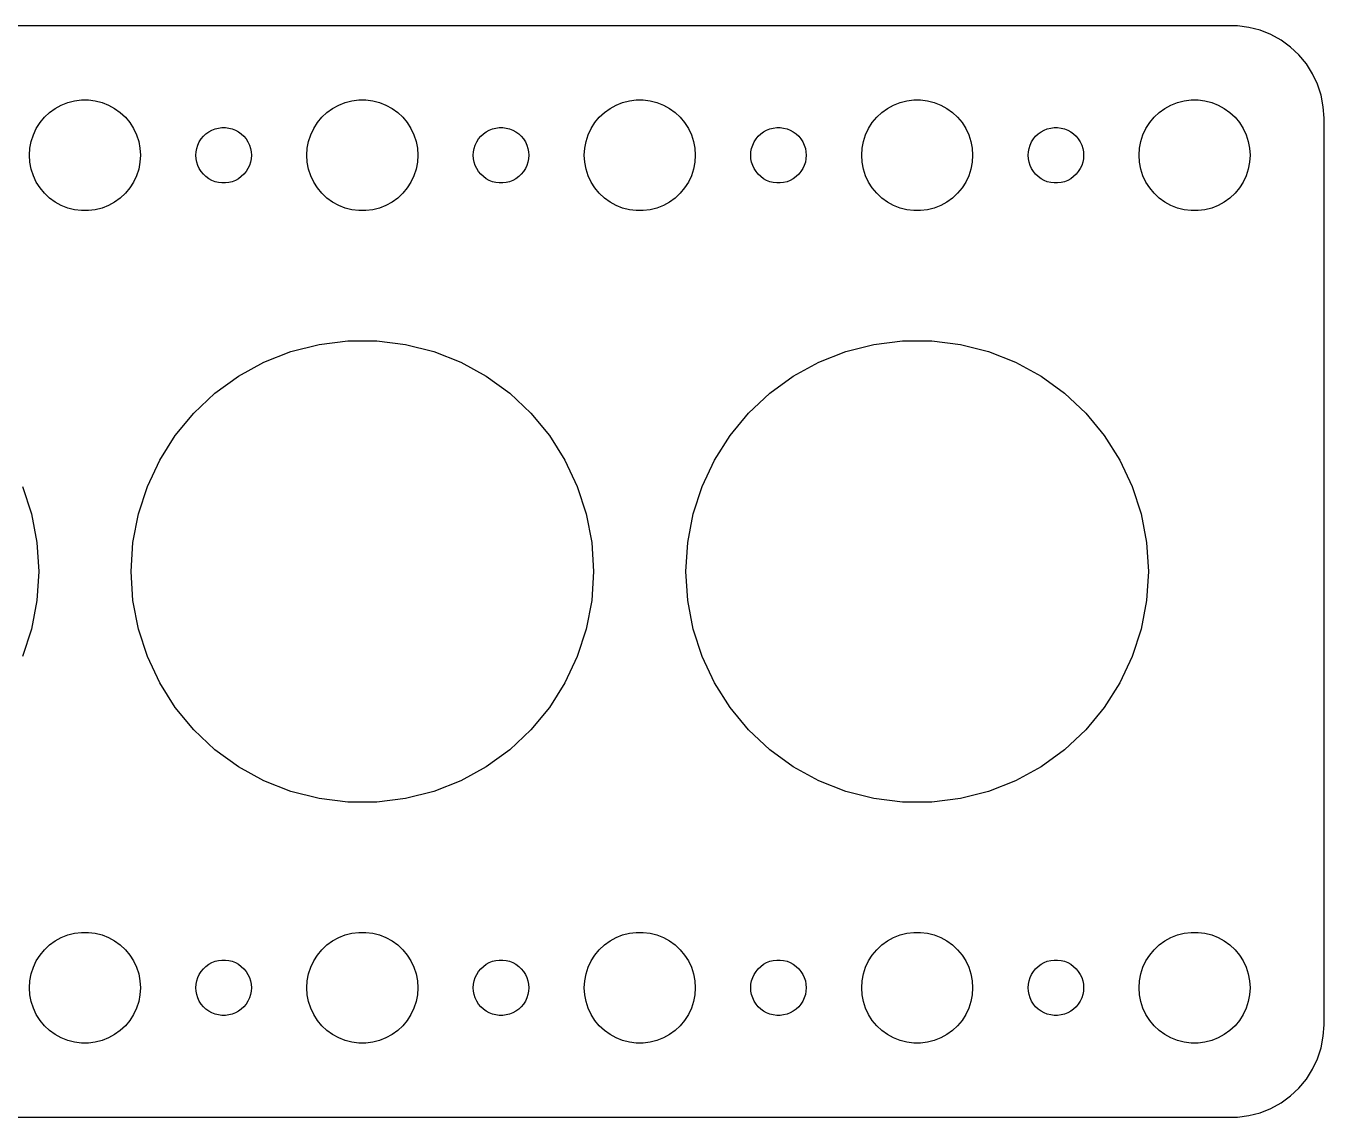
# Model space of a CAD drawing. Header units: metres. Extents: x -67 to 67, y 40 to 98.
# Drawn here: x -3.2 to 67, y 39.5 to 98.5 of the extents above; entities that cross this region are included whole.
import ezdxf

# ---------------------------------------------------------------- set-up
doc = ezdxf.new("R2010")
doc.units = ezdxf.units.M

msp = doc.modelspace()

# ---------------------------------------------------------------- linework, layer by layer
for p, q in [((62.3139, 98.4901), (-62.3139, 98.4901)), ((62.9369, 98.4114), (62.3139, 98.4901)), ((63.5451, 98.2553), (62.9369, 98.4114)), ((64.1289, 98.0241), (63.5451, 98.2553)), ((64.6791, 97.7216), (64.1289, 98.0241)), ((65.1871, 97.3526), (64.6791, 97.7216)), ((65.6448, 96.9227), (65.1871, 97.3526)), ((66.0451, 96.4389), (65.6448, 96.9227)), ((66.3815, 95.9088), (66.0451, 96.4389)), ((66.6489, 95.3406), (66.3815, 95.9088)), ((66.8429, 94.7434), (66.6489, 95.3406)), ((-1.60747, 94.033), (-1.27733, 94.2145)), ((-1.27733, 94.2145), (-0.92705, 94.3532)), ((-0.92705, 94.3532), (-0.56213, 94.4469)), ((-0.56213, 94.4469), (-0.18837, 94.4941)), ((-0.18837, 94.4941), (0.18837, 94.4941)), ((0.18837, 94.4941), (0.56213, 94.4469)), ((0.56213, 94.4469), (0.92705, 94.3532)), ((0.92705, 94.3532), (1.27733, 94.2145)), ((1.27733, 94.2145), (1.60747, 94.033)), ((13.3925, 94.033), (13.7227, 94.2145)), ((13.7227, 94.2145), (14.0729, 94.3532)), ((14.0729, 94.3532), (14.4379, 94.4469)), ((14.4379, 94.4469), (14.8116, 94.4941)), ((14.8116, 94.4941), (15.1884, 94.4941)), ((15.1884, 94.4941), (15.5621, 94.4469)), ((15.5621, 94.4469), (15.927, 94.3532)), ((15.927, 94.3532), (16.2773, 94.2145)), ((16.2773, 94.2145), (16.6075, 94.033)), ((28.3925, 94.033), (28.7227, 94.2145)), ((28.7227, 94.2145), (29.0729, 94.3532)), ((29.0729, 94.3532), (29.4379, 94.4469)), ((29.4379, 94.4469), (29.8116, 94.4941)), ((29.8116, 94.4941), (30.1884, 94.4941)), ((30.1884, 94.4941), (30.5621, 94.4469)), ((30.5621, 94.4469), (30.927, 94.3532)), ((30.927, 94.3532), (31.2773, 94.2145)), ((31.2773, 94.2145), (31.6075, 94.033)), ((43.3925, 94.033), (43.7227, 94.2145)), ((43.7227, 94.2145), (44.0729, 94.3532)), ((44.0729, 94.3532), (44.4379, 94.4469)), ((44.4379, 94.4469), (44.8116, 94.4941)), ((44.8116, 94.4941), (45.1884, 94.4941)), ((45.1884, 94.4941), (45.5621, 94.4469)), ((45.5621, 94.4469), (45.927, 94.3532)), ((45.927, 94.3532), (46.2773, 94.2145)), ((46.2773, 94.2145), (46.6075, 94.033)), ((58.3925, 94.033), (58.7227, 94.2145)), ((58.7227, 94.2145), (59.0729, 94.3532)), ((59.0729, 94.3532), (59.4379, 94.4469)), ((59.4379, 94.4469), (59.8116, 94.4941)), ((59.8116, 94.4941), (60.1884, 94.4941)), ((60.1884, 94.4941), (60.5621, 94.4469)), ((60.5621, 94.4469), (60.927, 94.3532)), ((60.927, 94.3532), (61.2773, 94.2145)), ((61.2773, 94.2145), (61.6075, 94.033)), ((66.9606, 94.1267), (66.8429, 94.7434)), ((67, 93.5), (66.9606, 94.1267)), ((-2.42705, 93.2634), (-2.1869, 93.5536)), ((-2.1869, 93.5536), (-1.91226, 93.8115)), ((-1.91226, 93.8115), (-1.60747, 94.033)), ((1.60747, 94.033), (1.91226, 93.8115)), ((1.91226, 93.8115), (2.1869, 93.5536)), ((2.1869, 93.5536), (2.42705, 93.2634)), ((12.5729, 93.2634), (12.8131, 93.5536)), ((12.8131, 93.5536), (13.0877, 93.8115)), ((13.0877, 93.8115), (13.3925, 94.033)), ((16.6075, 94.033), (16.9123, 93.8115)), ((16.9123, 93.8115), (17.1869, 93.5536)), ((17.1869, 93.5536), (17.427, 93.2634)), ((27.5729, 93.2634), (27.8131, 93.5536)), ((27.8131, 93.5536), (28.0877, 93.8115)), ((28.0877, 93.8115), (28.3925, 94.033)), ((31.6075, 94.033), (31.9123, 93.8115)), ((31.9123, 93.8115), (32.1869, 93.5536)), ((32.1869, 93.5536), (32.427, 93.2634)), ((42.5729, 93.2634), (42.8131, 93.5536)), ((42.8131, 93.5536), (43.0877, 93.8115)), ((43.0877, 93.8115), (43.3925, 94.033)), ((46.6075, 94.033), (46.9123, 93.8115)), ((46.9123, 93.8115), (47.1869, 93.5536)), ((47.1869, 93.5536), (47.427, 93.2634)), ((57.5729, 93.2634), (57.8131, 93.5536)), ((57.8131, 93.5536), (58.0877, 93.8115)), ((58.0877, 93.8115), (58.3925, 94.033)), ((61.6075, 94.033), (61.9123, 93.8115)), ((61.9123, 93.8115), (62.1869, 93.5536)), ((62.1869, 93.5536), (62.427, 93.2634)), ((67, 44.5), (67, 93.5)), ((-2.78932, 92.6044), (-2.62891, 92.9453)), ((-2.62891, 92.9453), (-2.42705, 93.2634)), ((2.42705, 93.2634), (2.62891, 92.9453)), ((2.62891, 92.9453), (2.78932, 92.6044)), ((6.40654, 92.5268), (6.54385, 92.6558)), ((6.54385, 92.6558), (6.69626, 92.7665)), ((6.69626, 92.7665), (6.86133, 92.8572)), ((6.86133, 92.8572), (7.03647, 92.9266)), ((7.03647, 92.9266), (7.21892, 92.9734)), ((7.21892, 92.9734), (7.40581, 92.997)), ((7.40581, 92.997), (7.59418, 92.997)), ((7.59418, 92.997), (7.78107, 92.9734)), ((7.78107, 92.9734), (7.96352, 92.9266)), ((7.96352, 92.9266), (8.13866, 92.8572)), ((8.13866, 92.8572), (8.30373, 92.7665)), ((8.30373, 92.7665), (8.45613, 92.6558)), ((8.45613, 92.6558), (8.59344, 92.5268)), ((12.2107, 92.6044), (12.3711, 92.9453)), ((12.3711, 92.9453), (12.5729, 93.2634)), ((17.427, 93.2634), (17.6289, 92.9453)), ((17.6289, 92.9453), (17.7893, 92.6044)), ((21.4065, 92.5268), (21.5439, 92.6558)), ((21.5439, 92.6558), (21.6963, 92.7665)), ((21.6963, 92.7665), (21.8613, 92.8572)), ((21.8613, 92.8572), (22.0365, 92.9266)), ((22.0365, 92.9266), (22.2189, 92.9734)), ((22.2189, 92.9734), (22.4058, 92.997)), ((22.4058, 92.997), (22.5942, 92.997)), ((22.5942, 92.997), (22.7811, 92.9734)), ((22.7811, 92.9734), (22.9635, 92.9266)), ((22.9635, 92.9266), (23.1387, 92.8572)), ((23.1387, 92.8572), (23.3037, 92.7665)), ((23.3037, 92.7665), (23.4561, 92.6558)), ((23.4561, 92.6558), (23.5934, 92.5268)), ((27.2107, 92.6044), (27.3711, 92.9453)), ((27.3711, 92.9453), (27.5729, 93.2634)), ((32.427, 93.2634), (32.6289, 92.9453)), ((32.6289, 92.9453), (32.7893, 92.6044)), ((36.4065, 92.5268), (36.5439, 92.6558)), ((36.5439, 92.6558), (36.6963, 92.7665)), ((36.6963, 92.7665), (36.8613, 92.8572)), ((36.8613, 92.8572), (37.0365, 92.9266)), ((37.0365, 92.9266), (37.2189, 92.9734)), ((37.2189, 92.9734), (37.4058, 92.997)), ((37.4058, 92.997), (37.5942, 92.997)), ((37.5942, 92.997), (37.7811, 92.9734)), ((37.7811, 92.9734), (37.9635, 92.9266)), ((37.9635, 92.9266), (38.1387, 92.8572)), ((38.1387, 92.8572), (38.3037, 92.7665)), ((38.3037, 92.7665), (38.4561, 92.6558)), ((38.4561, 92.6558), (38.5934, 92.5268)), ((42.2107, 92.6044), (42.3711, 92.9453)), ((42.3711, 92.9453), (42.5729, 93.2634)), ((47.427, 93.2634), (47.6289, 92.9453)), ((47.6289, 92.9453), (47.7893, 92.6044)), ((51.4065, 92.5268), (51.5439, 92.6558)), ((51.5439, 92.6558), (51.6963, 92.7665)), ((51.6963, 92.7665), (51.8613, 92.8572)), ((51.8613, 92.8572), (52.0365, 92.9266)), ((52.0365, 92.9266), (52.2189, 92.9734)), ((52.2189, 92.9734), (52.4058, 92.997)), ((52.4058, 92.997), (52.5942, 92.997)), ((52.5942, 92.997), (52.7811, 92.9734)), ((52.7811, 92.9734), (52.9635, 92.9266)), ((52.9635, 92.9266), (53.1387, 92.8572)), ((53.1387, 92.8572), (53.3037, 92.7665)), ((53.3037, 92.7665), (53.4561, 92.6558)), ((53.4561, 92.6558), (53.5934, 92.5268)), ((57.2107, 92.6044), (57.3711, 92.9453)), ((57.3711, 92.9453), (57.5729, 93.2634)), ((62.427, 93.2634), (62.6289, 92.9453)), ((62.6289, 92.9453), (62.7893, 92.6044)), ((-2.97633, 91.876), (-2.90575, 92.2461)), ((-2.90575, 92.2461), (-2.78932, 92.6044)), ((2.78932, 92.6044), (2.90575, 92.2461)), ((2.90575, 92.2461), (2.97633, 91.876)), ((6.04712, 91.873), (6.10533, 92.0522)), ((6.10533, 92.0522), (6.18553, 92.2226)), ((6.18553, 92.2226), (6.28647, 92.3817)), ((6.28647, 92.3817), (6.40654, 92.5268)), ((8.59344, 92.5268), (8.71352, 92.3817)), ((8.71352, 92.3817), (8.81445, 92.2226)), ((8.81445, 92.2226), (8.89465, 92.0522)), ((8.89465, 92.0522), (8.95287, 91.873)), ((12.0237, 91.876), (12.0942, 92.2461)), ((12.0942, 92.2461), (12.2107, 92.6044)), ((17.7893, 92.6044), (17.9057, 92.2461)), ((17.9057, 92.2461), (17.9763, 91.876)), ((21.0471, 91.873), (21.1053, 92.0522)), ((21.1053, 92.0522), (21.1855, 92.2226)), ((21.1855, 92.2226), (21.2865, 92.3817)), ((21.2865, 92.3817), (21.4065, 92.5268)), ((23.5934, 92.5268), (23.7135, 92.3817)), ((23.7135, 92.3817), (23.8145, 92.2226)), ((23.8145, 92.2226), (23.8947, 92.0522)), ((23.8947, 92.0522), (23.9529, 91.873)), ((27.0237, 91.876), (27.0942, 92.2461)), ((27.0942, 92.2461), (27.2107, 92.6044)), ((32.7893, 92.6044), (32.9057, 92.2461)), ((32.9057, 92.2461), (32.9763, 91.876)), ((36.0471, 91.873), (36.1053, 92.0522)), ((36.1053, 92.0522), (36.1855, 92.2226)), ((36.1855, 92.2226), (36.2865, 92.3817)), ((36.2865, 92.3817), (36.4065, 92.5268)), ((38.5934, 92.5268), (38.7135, 92.3817)), ((38.7135, 92.3817), (38.8145, 92.2226)), ((38.8145, 92.2226), (38.8947, 92.0522)), ((38.8947, 92.0522), (38.9529, 91.873)), ((42.0237, 91.876), (42.0942, 92.2461)), ((42.0942, 92.2461), (42.2107, 92.6044)), ((47.7893, 92.6044), (47.9057, 92.2461)), ((47.9057, 92.2461), (47.9763, 91.876)), ((51.0471, 91.873), (51.1053, 92.0522)), ((51.1053, 92.0522), (51.1855, 92.2226)), ((51.1855, 92.2226), (51.2865, 92.3817)), ((51.2865, 92.3817), (51.4065, 92.5268)), ((53.5934, 92.5268), (53.7135, 92.3817)), ((53.7135, 92.3817), (53.8145, 92.2226)), ((53.8145, 92.2226), (53.8947, 92.0522)), ((53.8947, 92.0522), (53.9529, 91.873)), ((57.0237, 91.876), (57.0942, 92.2461)), ((57.0942, 92.2461), (57.2107, 92.6044)), ((62.7893, 92.6044), (62.9057, 92.2461)), ((62.9057, 92.2461), (62.9763, 91.876)), ((-3, 91.5), (-2.97633, 91.876)), ((-2.97633, 91.124), (-3, 91.5)), ((2.97633, 91.876), (3, 91.5)), ((3, 91.5), (2.97633, 91.124)), ((6, 91.5), (6.01183, 91.688)), ((6.01183, 91.312), (6, 91.5)), ((6.01183, 91.688), (6.04712, 91.873)), ((6.04712, 91.127), (6.01183, 91.312)), ((8.95287, 91.873), (8.98816, 91.688)), ((8.98816, 91.312), (8.95287, 91.127)), ((8.98816, 91.688), (9, 91.5)), ((9, 91.5), (8.98816, 91.312)), ((12, 91.5), (12.0237, 91.876)), ((12.0237, 91.124), (12, 91.5)), ((17.9763, 91.876), (18, 91.5)), ((18, 91.5), (17.9763, 91.124)), ((21, 91.5), (21.0118, 91.688)), ((21.0118, 91.312), (21, 91.5)), ((21.0118, 91.688), (21.0471, 91.873)), ((21.0471, 91.127), (21.0118, 91.312)), ((23.9529, 91.873), (23.9882, 91.688)), ((23.9882, 91.312), (23.9529, 91.127)), ((23.9882, 91.688), (24, 91.5)), ((24, 91.5), (23.9882, 91.312)), ((27, 91.5), (27.0237, 91.876)), ((27.0237, 91.124), (27, 91.5)), ((32.9763, 91.876), (33, 91.5)), ((33, 91.5), (32.9763, 91.124)), ((36, 91.5), (36.0118, 91.688)), ((36.0118, 91.312), (36, 91.5)), ((36.0118, 91.688), (36.0471, 91.873)), ((36.0471, 91.127), (36.0118, 91.312)), ((38.9529, 91.873), (38.9882, 91.688)), ((38.9882, 91.312), (38.9529, 91.127)), ((38.9882, 91.688), (39, 91.5)), ((39, 91.5), (38.9882, 91.312)), ((42, 91.5), (42.0237, 91.876)), ((42.0237, 91.124), (42, 91.5)), ((47.9763, 91.876), (48, 91.5)), ((48, 91.5), (47.9763, 91.124)), ((51, 91.5), (51.0118, 91.688)), ((51.0118, 91.312), (51, 91.5)), ((51.0118, 91.688), (51.0471, 91.873)), ((51.0471, 91.127), (51.0118, 91.312)), ((53.9529, 91.873), (53.9882, 91.688)), ((53.9882, 91.312), (53.9529, 91.127)), ((53.9882, 91.688), (54, 91.5)), ((54, 91.5), (53.9882, 91.312)), ((57, 91.5), (57.0237, 91.876)), ((57.0237, 91.124), (57, 91.5)), ((62.9763, 91.876), (63, 91.5)), ((63, 91.5), (62.9763, 91.124)), ((-2.90575, 90.7539), (-2.97633, 91.124)), ((-2.78932, 90.3956), (-2.90575, 90.7539)), ((2.90575, 90.7539), (2.78932, 90.3956)), ((2.97633, 91.124), (2.90575, 90.7539)), ((6.10533, 90.9478), (6.04712, 91.127)), ((6.18553, 90.7774), (6.10533, 90.9478)), ((6.28647, 90.6183), (6.18553, 90.7774)), ((6.40654, 90.4732), (6.28647, 90.6183)), ((8.71352, 90.6183), (8.59344, 90.4732)), ((8.81445, 90.7774), (8.71352, 90.6183)), ((8.89465, 90.9478), (8.81445, 90.7774)), ((8.95287, 91.127), (8.89465, 90.9478)), ((12.0942, 90.7539), (12.0237, 91.124)), ((12.2107, 90.3956), (12.0942, 90.7539)), ((17.9057, 90.7539), (17.7893, 90.3956)), ((17.9763, 91.124), (17.9057, 90.7539)), ((21.1053, 90.9478), (21.0471, 91.127)), ((21.1855, 90.7774), (21.1053, 90.9478)), ((21.2865, 90.6183), (21.1855, 90.7774)), ((21.4065, 90.4732), (21.2865, 90.6183)), ((23.7135, 90.6183), (23.5934, 90.4732)), ((23.8145, 90.7774), (23.7135, 90.6183)), ((23.8947, 90.9478), (23.8145, 90.7774)), ((23.9529, 91.127), (23.8947, 90.9478)), ((27.0942, 90.7539), (27.0237, 91.124)), ((27.2107, 90.3956), (27.0942, 90.7539)), ((32.9057, 90.7539), (32.7893, 90.3956)), ((32.9763, 91.124), (32.9057, 90.7539)), ((36.1053, 90.9478), (36.0471, 91.127)), ((36.1855, 90.7774), (36.1053, 90.9478)), ((36.2865, 90.6183), (36.1855, 90.7774)), ((36.4065, 90.4732), (36.2865, 90.6183)), ((38.7135, 90.6183), (38.5934, 90.4732)), ((38.8145, 90.7774), (38.7135, 90.6183)), ((38.8947, 90.9478), (38.8145, 90.7774)), ((38.9529, 91.127), (38.8947, 90.9478)), ((42.0942, 90.7539), (42.0237, 91.124)), ((42.2107, 90.3956), (42.0942, 90.7539)), ((47.9057, 90.7539), (47.7893, 90.3956)), ((47.9763, 91.124), (47.9057, 90.7539)), ((51.1053, 90.9478), (51.0471, 91.127)), ((51.1855, 90.7774), (51.1053, 90.9478)), ((51.2865, 90.6183), (51.1855, 90.7774)), ((51.4065, 90.4732), (51.2865, 90.6183)), ((53.7135, 90.6183), (53.5934, 90.4732)), ((53.8145, 90.7774), (53.7135, 90.6183)), ((53.8947, 90.9478), (53.8145, 90.7774)), ((53.9529, 91.127), (53.8947, 90.9478)), ((57.0942, 90.7539), (57.0237, 91.124)), ((57.2107, 90.3956), (57.0942, 90.7539)), ((62.9057, 90.7539), (62.7893, 90.3956)), ((62.9763, 91.124), (62.9057, 90.7539)), ((-2.62891, 90.0547), (-2.78932, 90.3956)), ((-2.42705, 89.7366), (-2.62891, 90.0547)), ((2.62891, 90.0547), (2.42705, 89.7366)), ((2.78932, 90.3956), (2.62891, 90.0547)), ((6.54385, 90.3442), (6.40654, 90.4732)), ((6.69626, 90.2335), (6.54385, 90.3442)), ((6.86133, 90.1427), (6.69626, 90.2335)), ((7.03647, 90.0734), (6.86133, 90.1427)), ((7.21892, 90.0266), (7.03647, 90.0734)), ((7.40581, 90.003), (7.21892, 90.0266)), ((7.59418, 90.003), (7.40581, 90.003)), ((7.78107, 90.0266), (7.59418, 90.003)), ((7.96352, 90.0734), (7.78107, 90.0266)), ((8.13866, 90.1427), (7.96352, 90.0734)), ((8.30373, 90.2335), (8.13866, 90.1427)), ((8.45613, 90.3442), (8.30373, 90.2335)), ((8.59344, 90.4732), (8.45613, 90.3442)), ((12.3711, 90.0547), (12.2107, 90.3956)), ((12.5729, 89.7366), (12.3711, 90.0547)), ((17.6289, 90.0547), (17.427, 89.7366)), ((17.7893, 90.3956), (17.6289, 90.0547)), ((21.5439, 90.3442), (21.4065, 90.4732)), ((21.6963, 90.2335), (21.5439, 90.3442)), ((21.8613, 90.1427), (21.6963, 90.2335)), ((22.0365, 90.0734), (21.8613, 90.1427)), ((22.2189, 90.0266), (22.0365, 90.0734)), ((22.4058, 90.003), (22.2189, 90.0266)), ((22.5942, 90.003), (22.4058, 90.003)), ((22.7811, 90.0266), (22.5942, 90.003)), ((22.9635, 90.0734), (22.7811, 90.0266)), ((23.1387, 90.1427), (22.9635, 90.0734)), ((23.3037, 90.2335), (23.1387, 90.1427)), ((23.4561, 90.3442), (23.3037, 90.2335)), ((23.5934, 90.4732), (23.4561, 90.3442)), ((27.3711, 90.0547), (27.2107, 90.3956)), ((27.5729, 89.7366), (27.3711, 90.0547)), ((32.6289, 90.0547), (32.427, 89.7366)), ((32.7893, 90.3956), (32.6289, 90.0547)), ((36.5439, 90.3442), (36.4065, 90.4732)), ((36.6963, 90.2335), (36.5439, 90.3442)), ((36.8613, 90.1427), (36.6963, 90.2335)), ((37.0365, 90.0734), (36.8613, 90.1427)), ((37.2189, 90.0266), (37.0365, 90.0734)), ((37.4058, 90.003), (37.2189, 90.0266)), ((37.5942, 90.003), (37.4058, 90.003)), ((37.7811, 90.0266), (37.5942, 90.003)), ((37.9635, 90.0734), (37.7811, 90.0266)), ((38.1387, 90.1427), (37.9635, 90.0734)), ((38.3037, 90.2335), (38.1387, 90.1427)), ((38.4561, 90.3442), (38.3037, 90.2335)), ((38.5934, 90.4732), (38.4561, 90.3442)), ((42.3711, 90.0547), (42.2107, 90.3956)), ((42.5729, 89.7366), (42.3711, 90.0547)), ((47.6289, 90.0547), (47.427, 89.7366)), ((47.7893, 90.3956), (47.6289, 90.0547)), ((51.5439, 90.3442), (51.4065, 90.4732)), ((51.6963, 90.2335), (51.5439, 90.3442)), ((51.8613, 90.1427), (51.6963, 90.2335)), ((52.0365, 90.0734), (51.8613, 90.1427)), ((52.2189, 90.0266), (52.0365, 90.0734)), ((52.4058, 90.003), (52.2189, 90.0266)), ((52.5942, 90.003), (52.4058, 90.003)), ((52.7811, 90.0266), (52.5942, 90.003)), ((52.9635, 90.0734), (52.7811, 90.0266)), ((53.1387, 90.1427), (52.9635, 90.0734)), ((53.3037, 90.2335), (53.1387, 90.1427)), ((53.4561, 90.3442), (53.3037, 90.2335)), ((53.5934, 90.4732), (53.4561, 90.3442)), ((57.3711, 90.0547), (57.2107, 90.3956)), ((57.5729, 89.7366), (57.3711, 90.0547)), ((62.6289, 90.0547), (62.427, 89.7366)), ((62.7893, 90.3956), (62.6289, 90.0547)), ((-2.1869, 89.4464), (-2.42705, 89.7366)), ((-1.91226, 89.1884), (-2.1869, 89.4464)), ((-1.60747, 88.967), (-1.91226, 89.1884)), ((1.91226, 89.1884), (1.60747, 88.967)), ((2.1869, 89.4464), (1.91226, 89.1884)), ((2.42705, 89.7366), (2.1869, 89.4464)), ((12.8131, 89.4464), (12.5729, 89.7366)), ((13.0877, 89.1884), (12.8131, 89.4464)), ((13.3925, 88.967), (13.0877, 89.1884)), ((16.9123, 89.1884), (16.6075, 88.967)), ((17.1869, 89.4464), (16.9123, 89.1884)), ((17.427, 89.7366), (17.1869, 89.4464)), ((27.8131, 89.4464), (27.5729, 89.7366)), ((28.0877, 89.1884), (27.8131, 89.4464)), ((28.3925, 88.967), (28.0877, 89.1884)), ((31.9123, 89.1884), (31.6075, 88.967)), ((32.1869, 89.4464), (31.9123, 89.1884)), ((32.427, 89.7366), (32.1869, 89.4464)), ((42.8131, 89.4464), (42.5729, 89.7366)), ((43.0877, 89.1884), (42.8131, 89.4464)), ((43.3925, 88.967), (43.0877, 89.1884)), ((46.9123, 89.1884), (46.6075, 88.967)), ((47.1869, 89.4464), (46.9123, 89.1884)), ((47.427, 89.7366), (47.1869, 89.4464)), ((57.8131, 89.4464), (57.5729, 89.7366)), ((58.0877, 89.1884), (57.8131, 89.4464)), ((58.3925, 88.967), (58.0877, 89.1884)), ((61.9123, 89.1884), (61.6075, 88.967)), ((62.1869, 89.4464), (61.9123, 89.1884)), ((62.427, 89.7366), (62.1869, 89.4464)), ((-1.27733, 88.7855), (-1.60747, 88.967)), ((-0.92705, 88.6468), (-1.27733, 88.7855)), ((-0.56213, 88.5531), (-0.92705, 88.6468)), ((-0.18837, 88.5059), (-0.56213, 88.5531)), ((0.18837, 88.5059), (-0.18837, 88.5059)), ((0.56213, 88.5531), (0.18837, 88.5059)), ((0.92705, 88.6468), (0.56213, 88.5531)), ((1.27733, 88.7855), (0.92705, 88.6468)), ((1.60747, 88.967), (1.27733, 88.7855)), ((13.7227, 88.7855), (13.3925, 88.967)), ((14.0729, 88.6468), (13.7227, 88.7855)), ((14.4379, 88.5531), (14.0729, 88.6468)), ((14.8116, 88.5059), (14.4379, 88.5531)), ((15.1884, 88.5059), (14.8116, 88.5059)), ((15.5621, 88.5531), (15.1884, 88.5059)), ((15.927, 88.6468), (15.5621, 88.5531)), ((16.2773, 88.7855), (15.927, 88.6468)), ((16.6075, 88.967), (16.2773, 88.7855)), ((28.7227, 88.7855), (28.3925, 88.967)), ((29.0729, 88.6468), (28.7227, 88.7855)), ((29.4379, 88.5531), (29.0729, 88.6468)), ((29.8116, 88.5059), (29.4379, 88.5531)), ((30.1884, 88.5059), (29.8116, 88.5059)), ((30.5621, 88.5531), (30.1884, 88.5059)), ((30.927, 88.6468), (30.5621, 88.5531)), ((31.2773, 88.7855), (30.927, 88.6468)), ((31.6075, 88.967), (31.2773, 88.7855)), ((43.7227, 88.7855), (43.3925, 88.967)), ((44.0729, 88.6468), (43.7227, 88.7855)), ((44.4379, 88.5531), (44.0729, 88.6468)), ((44.8116, 88.5059), (44.4379, 88.5531)), ((45.1884, 88.5059), (44.8116, 88.5059)), ((45.5621, 88.5531), (45.1884, 88.5059)), ((45.927, 88.6468), (45.5621, 88.5531)), ((46.2773, 88.7855), (45.927, 88.6468)), ((46.6075, 88.967), (46.2773, 88.7855)), ((58.7227, 88.7855), (58.3925, 88.967)), ((59.0729, 88.6468), (58.7227, 88.7855)), ((59.4379, 88.5531), (59.0729, 88.6468)), ((59.8116, 88.5059), (59.4379, 88.5531)), ((60.1884, 88.5059), (59.8116, 88.5059)), ((60.5621, 88.5531), (60.1884, 88.5059)), ((60.927, 88.6468), (60.5621, 88.5531)), ((61.2773, 88.7855), (60.927, 88.6468)), ((61.6075, 88.967), (61.2773, 88.7855)), ((12.6577, 81.2786), (14.2151, 81.4753)), ((14.2151, 81.4753), (15.7849, 81.4753)), ((15.7849, 81.4753), (17.3423, 81.2786)), ((42.6577, 81.2786), (44.2151, 81.4753)), ((44.2151, 81.4753), (45.7849, 81.4753)), ((45.7849, 81.4753), (47.3423, 81.2786)), ((9.67775, 80.3103), (11.1373, 80.8882)), ((11.1373, 80.8882), (12.6577, 81.2786)), ((17.3423, 81.2786), (18.8627, 80.8882)), ((18.8627, 80.8882), (20.3222, 80.3103)), ((39.6777, 80.3103), (41.1373, 80.8882)), ((41.1373, 80.8882), (42.6577, 81.2786)), ((47.3423, 81.2786), (48.8627, 80.8882)), ((48.8627, 80.8882), (50.3222, 80.3103)), ((8.30215, 79.5541), (9.67775, 80.3103)), ((20.3222, 80.3103), (21.6978, 79.5541)), ((38.3022, 79.5541), (39.6777, 80.3103)), ((50.3222, 80.3103), (51.6978, 79.5541)), ((7.0322, 78.6314), (8.30215, 79.5541)), ((21.6978, 79.5541), (22.9678, 78.6314)), ((37.0322, 78.6314), (38.3022, 79.5541)), ((51.6978, 79.5541), (52.9678, 78.6314)), ((5.88788, 77.5568), (7.0322, 78.6314)), ((22.9678, 78.6314), (24.1121, 77.5568)), ((35.8879, 77.5568), (37.0322, 78.6314)), ((52.9678, 78.6314), (54.1121, 77.5568)), ((4.88728, 76.3473), (5.88788, 77.5568)), ((24.1121, 77.5568), (25.1127, 76.3473)), ((34.8873, 76.3473), (35.8879, 77.5568)), ((54.1121, 77.5568), (55.1127, 76.3473)), ((4.04616, 75.0219), (4.88728, 76.3473)), ((25.1127, 76.3473), (25.9538, 75.0219)), ((34.0462, 75.0219), (34.8873, 76.3473)), ((55.1127, 76.3473), (55.9538, 75.0219)), ((3.37779, 73.6015), (4.04616, 75.0219)), ((25.9538, 75.0219), (26.6222, 73.6015)), ((33.3778, 73.6015), (34.0462, 75.0219)), ((55.9538, 75.0219), (56.6222, 73.6015)), ((-3.37779, 73.6015), (-2.8927, 72.1086)), ((2.8927, 72.1086), (3.37779, 73.6015)), ((26.6222, 73.6015), (27.1073, 72.1086)), ((32.8927, 72.1086), (33.3778, 73.6015)), ((56.6222, 73.6015), (57.1073, 72.1086)), ((-2.8927, 72.1086), (-2.59856, 70.5667)), ((2.59856, 70.5667), (2.8927, 72.1086)), ((27.1073, 72.1086), (27.4014, 70.5667)), ((32.5986, 70.5667), (32.8927, 72.1086)), ((57.1073, 72.1086), (57.4014, 70.5667)), ((-2.59856, 70.5667), (-2.5, 69)), ((2.5, 69), (2.59856, 70.5667)), ((27.4014, 70.5667), (27.5, 69)), ((32.5, 69), (32.5986, 70.5667)), ((57.4014, 70.5667), (57.5, 69)), ((-2.5, 69), (-2.59856, 67.4333)), ((2.59856, 67.4333), (2.5, 69)), ((27.5, 69), (27.4014, 67.4333)), ((32.5986, 67.4333), (32.5, 69)), ((57.5, 69), (57.4014, 67.4333)), ((-2.59856, 67.4333), (-2.8927, 65.8914)), ((2.8927, 65.8914), (2.59856, 67.4333)), ((27.4014, 67.4333), (27.1073, 65.8914)), ((32.8927, 65.8914), (32.5986, 67.4333)), ((57.4014, 67.4333), (57.1073, 65.8914)), ((-2.8927, 65.8914), (-3.37779, 64.3985)), ((3.37779, 64.3985), (2.8927, 65.8914)), ((27.1073, 65.8914), (26.6222, 64.3985)), ((33.3778, 64.3985), (32.8927, 65.8914)), ((57.1073, 65.8914), (56.6222, 64.3985)), ((4.04616, 62.9781), (3.37779, 64.3985)), ((26.6222, 64.3985), (25.9538, 62.9781)), ((34.0462, 62.9781), (33.3778, 64.3985)), ((56.6222, 64.3985), (55.9538, 62.9781)), ((4.88728, 61.6527), (4.04616, 62.9781)), ((25.9538, 62.9781), (25.1127, 61.6527)), ((34.8873, 61.6527), (34.0462, 62.9781)), ((55.9538, 62.9781), (55.1127, 61.6527)), ((5.88788, 60.4432), (4.88728, 61.6527)), ((25.1127, 61.6527), (24.1121, 60.4432)), ((35.8879, 60.4432), (34.8873, 61.6527)), ((55.1127, 61.6527), (54.1121, 60.4432)), ((7.0322, 59.3686), (5.88788, 60.4432)), ((24.1121, 60.4432), (22.9678, 59.3686)), ((37.0322, 59.3686), (35.8879, 60.4432)), ((54.1121, 60.4432), (52.9678, 59.3686)), ((8.30215, 58.4459), (7.0322, 59.3686)), ((22.9678, 59.3686), (21.6978, 58.4459)), ((38.3022, 58.4459), (37.0322, 59.3686)), ((52.9678, 59.3686), (51.6978, 58.4459)), ((9.67775, 57.6897), (8.30215, 58.4459)), ((21.6978, 58.4459), (20.3222, 57.6897)), ((39.6777, 57.6897), (38.3022, 58.4459)), ((51.6978, 58.4459), (50.3222, 57.6897)), ((11.1373, 57.1118), (9.67775, 57.6897)), ((20.3222, 57.6897), (18.8627, 57.1118)), ((41.1373, 57.1118), (39.6777, 57.6897)), ((50.3222, 57.6897), (48.8627, 57.1118)), ((12.6577, 56.7214), (11.1373, 57.1118)), ((18.8627, 57.1118), (17.3423, 56.7214)), ((42.6577, 56.7214), (41.1373, 57.1118)), ((48.8627, 57.1118), (47.3423, 56.7214)), ((14.2151, 56.5247), (12.6577, 56.7214)), ((15.7849, 56.5247), (14.2151, 56.5247)), ((17.3423, 56.7214), (15.7849, 56.5247)), ((44.2151, 56.5247), (42.6577, 56.7214)), ((45.7849, 56.5247), (44.2151, 56.5247)), ((47.3423, 56.7214), (45.7849, 56.5247)), ((-1.60747, 49.033), (-1.27733, 49.2145)), ((-1.27733, 49.2145), (-0.92705, 49.3532)), ((-0.92705, 49.3532), (-0.56213, 49.4469)), ((-0.56213, 49.4469), (-0.18837, 49.4941)), ((-0.18837, 49.4941), (0.18837, 49.4941)), ((0.18837, 49.4941), (0.56213, 49.4469)), ((0.56213, 49.4469), (0.92705, 49.3532)), ((0.92705, 49.3532), (1.27733, 49.2145)), ((1.27733, 49.2145), (1.60747, 49.033)), ((13.3925, 49.033), (13.7227, 49.2145)), ((13.7227, 49.2145), (14.0729, 49.3532)), ((14.0729, 49.3532), (14.4379, 49.4469)), ((14.4379, 49.4469), (14.8116, 49.4941)), ((14.8116, 49.4941), (15.1884, 49.4941)), ((15.1884, 49.4941), (15.5621, 49.4469)), ((15.5621, 49.4469), (15.927, 49.3532)), ((15.927, 49.3532), (16.2773, 49.2145)), ((16.2773, 49.2145), (16.6075, 49.033)), ((28.3925, 49.033), (28.7227, 49.2145)), ((28.7227, 49.2145), (29.0729, 49.3532)), ((29.0729, 49.3532), (29.4379, 49.4469)), ((29.4379, 49.4469), (29.8116, 49.4941)), ((29.8116, 49.4941), (30.1884, 49.4941)), ((30.1884, 49.4941), (30.5621, 49.4469)), ((30.5621, 49.4469), (30.927, 49.3532)), ((30.927, 49.3532), (31.2773, 49.2145)), ((31.2773, 49.2145), (31.6075, 49.033)), ((43.3925, 49.033), (43.7227, 49.2145)), ((43.7227, 49.2145), (44.0729, 49.3532)), ((44.0729, 49.3532), (44.4379, 49.4469)), ((44.4379, 49.4469), (44.8116, 49.4941)), ((44.8116, 49.4941), (45.1884, 49.4941)), ((45.1884, 49.4941), (45.5621, 49.4469)), ((45.5621, 49.4469), (45.927, 49.3532)), ((45.927, 49.3532), (46.2773, 49.2145)), ((46.2773, 49.2145), (46.6075, 49.033)), ((58.3925, 49.033), (58.7227, 49.2145)), ((58.7227, 49.2145), (59.0729, 49.3532)), ((59.0729, 49.3532), (59.4379, 49.4469)), ((59.4379, 49.4469), (59.8116, 49.4941)), ((59.8116, 49.4941), (60.1884, 49.4941)), ((60.1884, 49.4941), (60.5621, 49.4469)), ((60.5621, 49.4469), (60.927, 49.3532)), ((60.927, 49.3532), (61.2773, 49.2145)), ((61.2773, 49.2145), (61.6075, 49.033)), ((-2.42705, 48.2634), (-2.1869, 48.5536)), ((-2.1869, 48.5536), (-1.91226, 48.8116)), ((-1.91226, 48.8116), (-1.60747, 49.033)), ((1.60747, 49.033), (1.91226, 48.8116)), ((1.91226, 48.8116), (2.1869, 48.5536)), ((2.1869, 48.5536), (2.42705, 48.2634)), ((12.5729, 48.2634), (12.8131, 48.5536)), ((12.8131, 48.5536), (13.0877, 48.8116)), ((13.0877, 48.8116), (13.3925, 49.033)), ((16.6075, 49.033), (16.9123, 48.8116)), ((16.9123, 48.8116), (17.1869, 48.5536)), ((17.1869, 48.5536), (17.427, 48.2634)), ((27.5729, 48.2634), (27.8131, 48.5536)), ((27.8131, 48.5536), (28.0877, 48.8116)), ((28.0877, 48.8116), (28.3925, 49.033)), ((31.6075, 49.033), (31.9123, 48.8116)), ((31.9123, 48.8116), (32.1869, 48.5536)), ((32.1869, 48.5536), (32.427, 48.2634)), ((42.5729, 48.2634), (42.8131, 48.5536)), ((42.8131, 48.5536), (43.0877, 48.8116)), ((43.0877, 48.8116), (43.3925, 49.033)), ((46.6075, 49.033), (46.9123, 48.8116)), ((46.9123, 48.8116), (47.1869, 48.5536)), ((47.1869, 48.5536), (47.427, 48.2634)), ((57.5729, 48.2634), (57.8131, 48.5536)), ((57.8131, 48.5536), (58.0877, 48.8116)), ((58.0877, 48.8116), (58.3925, 49.033)), ((61.6075, 49.033), (61.9123, 48.8116)), ((61.9123, 48.8116), (62.1869, 48.5536)), ((62.1869, 48.5536), (62.427, 48.2634)), ((-2.78932, 47.6044), (-2.62891, 47.9453)), ((-2.62891, 47.9453), (-2.42705, 48.2634)), ((2.42705, 48.2634), (2.62891, 47.9453)), ((2.62891, 47.9453), (2.78932, 47.6044)), ((6.54385, 47.6558), (6.69626, 47.7665)), ((6.69626, 47.7665), (6.86133, 47.8573)), ((6.86133, 47.8573), (7.03647, 47.9266)), ((7.03647, 47.9266), (7.21892, 47.9734)), ((7.21892, 47.9734), (7.40581, 47.997)), ((7.40581, 47.997), (7.59418, 47.997)), ((7.59418, 47.997), (7.78107, 47.9734)), ((7.78107, 47.9734), (7.96352, 47.9266)), ((7.96352, 47.9266), (8.13866, 47.8573)), ((8.13866, 47.8573), (8.30373, 47.7665)), ((8.30373, 47.7665), (8.45613, 47.6558)), ((12.2107, 47.6044), (12.3711, 47.9453)), ((12.3711, 47.9453), (12.5729, 48.2634)), ((17.427, 48.2634), (17.6289, 47.9453)), ((17.6289, 47.9453), (17.7893, 47.6044)), ((21.5439, 47.6558), (21.6963, 47.7665)), ((21.6963, 47.7665), (21.8613, 47.8573)), ((21.8613, 47.8573), (22.0365, 47.9266)), ((22.0365, 47.9266), (22.2189, 47.9734)), ((22.2189, 47.9734), (22.4058, 47.997)), ((22.4058, 47.997), (22.5942, 47.997)), ((22.5942, 47.997), (22.7811, 47.9734)), ((22.7811, 47.9734), (22.9635, 47.9266)), ((22.9635, 47.9266), (23.1387, 47.8573)), ((23.1387, 47.8573), (23.3037, 47.7665)), ((23.3037, 47.7665), (23.4561, 47.6558)), ((27.2107, 47.6044), (27.3711, 47.9453)), ((27.3711, 47.9453), (27.5729, 48.2634)), ((32.427, 48.2634), (32.6289, 47.9453)), ((32.6289, 47.9453), (32.7893, 47.6044)), ((36.5439, 47.6558), (36.6963, 47.7665)), ((36.6963, 47.7665), (36.8613, 47.8573)), ((36.8613, 47.8573), (37.0365, 47.9266)), ((37.0365, 47.9266), (37.2189, 47.9734)), ((37.2189, 47.9734), (37.4058, 47.997)), ((37.4058, 47.997), (37.5942, 47.997)), ((37.5942, 47.997), (37.7811, 47.9734)), ((37.7811, 47.9734), (37.9635, 47.9266)), ((37.9635, 47.9266), (38.1387, 47.8573)), ((38.1387, 47.8573), (38.3037, 47.7665)), ((38.3037, 47.7665), (38.4561, 47.6558)), ((42.2107, 47.6044), (42.3711, 47.9453)), ((42.3711, 47.9453), (42.5729, 48.2634)), ((47.427, 48.2634), (47.6289, 47.9453)), ((47.6289, 47.9453), (47.7893, 47.6044)), ((51.5439, 47.6558), (51.6963, 47.7665)), ((51.6963, 47.7665), (51.8613, 47.8573)), ((51.8613, 47.8573), (52.0365, 47.9266)), ((52.0365, 47.9266), (52.2189, 47.9734)), ((52.2189, 47.9734), (52.4058, 47.997)), ((52.4058, 47.997), (52.5942, 47.997)), ((52.5942, 47.997), (52.7811, 47.9734)), ((52.7811, 47.9734), (52.9635, 47.9266)), ((52.9635, 47.9266), (53.1387, 47.8573)), ((53.1387, 47.8573), (53.3037, 47.7665)), ((53.3037, 47.7665), (53.4561, 47.6558)), ((57.2107, 47.6044), (57.3711, 47.9453)), ((57.3711, 47.9453), (57.5729, 48.2634)), ((62.427, 48.2634), (62.6289, 47.9453)), ((62.6289, 47.9453), (62.7893, 47.6044)), ((-2.97633, 46.876), (-2.90575, 47.2461)), ((-2.90575, 47.2461), (-2.78932, 47.6044)), ((2.78932, 47.6044), (2.90575, 47.2461)), ((2.90575, 47.2461), (2.97633, 46.876)), ((6.04712, 46.873), (6.10533, 47.0522)), ((6.10533, 47.0522), (6.18553, 47.2226)), ((6.18553, 47.2226), (6.28647, 47.3817)), ((6.28647, 47.3817), (6.40654, 47.5268)), ((6.40654, 47.5268), (6.54385, 47.6558)), ((8.45613, 47.6558), (8.59344, 47.5268)), ((8.59344, 47.5268), (8.71352, 47.3817)), ((8.71352, 47.3817), (8.81445, 47.2226)), ((8.81445, 47.2226), (8.89465, 47.0522)), ((8.89465, 47.0522), (8.95287, 46.873)), ((12.0237, 46.876), (12.0942, 47.2461)), ((12.0942, 47.2461), (12.2107, 47.6044)), ((17.7893, 47.6044), (17.9057, 47.2461)), ((17.9057, 47.2461), (17.9763, 46.876)), ((21.0471, 46.873), (21.1053, 47.0522)), ((21.1053, 47.0522), (21.1855, 47.2226)), ((21.1855, 47.2226), (21.2865, 47.3817)), ((21.2865, 47.3817), (21.4065, 47.5268)), ((21.4065, 47.5268), (21.5439, 47.6558)), ((23.4561, 47.6558), (23.5934, 47.5268)), ((23.5934, 47.5268), (23.7135, 47.3817)), ((23.7135, 47.3817), (23.8145, 47.2226)), ((23.8145, 47.2226), (23.8947, 47.0522)), ((23.8947, 47.0522), (23.9529, 46.873)), ((27.0237, 46.876), (27.0942, 47.2461)), ((27.0942, 47.2461), (27.2107, 47.6044)), ((32.7893, 47.6044), (32.9057, 47.2461)), ((32.9057, 47.2461), (32.9763, 46.876)), ((36.0471, 46.873), (36.1053, 47.0522)), ((36.1053, 47.0522), (36.1855, 47.2226)), ((36.1855, 47.2226), (36.2865, 47.3817)), ((36.2865, 47.3817), (36.4065, 47.5268)), ((36.4065, 47.5268), (36.5439, 47.6558)), ((38.4561, 47.6558), (38.5934, 47.5268)), ((38.5934, 47.5268), (38.7135, 47.3817)), ((38.7135, 47.3817), (38.8145, 47.2226)), ((38.8145, 47.2226), (38.8947, 47.0522)), ((38.8947, 47.0522), (38.9529, 46.873)), ((42.0237, 46.876), (42.0942, 47.2461)), ((42.0942, 47.2461), (42.2107, 47.6044)), ((47.7893, 47.6044), (47.9057, 47.2461)), ((47.9057, 47.2461), (47.9763, 46.876)), ((51.0471, 46.873), (51.1053, 47.0522)), ((51.1053, 47.0522), (51.1855, 47.2226)), ((51.1855, 47.2226), (51.2865, 47.3817)), ((51.2865, 47.3817), (51.4065, 47.5268)), ((51.4065, 47.5268), (51.5439, 47.6558)), ((53.4561, 47.6558), (53.5934, 47.5268)), ((53.5934, 47.5268), (53.7135, 47.3817)), ((53.7135, 47.3817), (53.8145, 47.2226)), ((53.8145, 47.2226), (53.8947, 47.0522)), ((53.8947, 47.0522), (53.9529, 46.873)), ((57.0237, 46.876), (57.0942, 47.2461)), ((57.0942, 47.2461), (57.2107, 47.6044)), ((62.7893, 47.6044), (62.9057, 47.2461)), ((62.9057, 47.2461), (62.9763, 46.876)), ((-3, 46.5), (-2.97633, 46.876)), ((-2.97633, 46.124), (-3, 46.5)), ((2.97633, 46.876), (3, 46.5)), ((3, 46.5), (2.97633, 46.124)), ((6, 46.5), (6.01183, 46.688)), ((6.01183, 46.312), (6, 46.5)), ((6.01183, 46.688), (6.04712, 46.873)), ((8.95287, 46.873), (8.98816, 46.688)), ((8.98816, 46.688), (9, 46.5)), ((9, 46.5), (8.98816, 46.312)), ((12, 46.5), (12.0237, 46.876)), ((12.0237, 46.124), (12, 46.5)), ((17.9763, 46.876), (18, 46.5)), ((18, 46.5), (17.9763, 46.124)), ((21, 46.5), (21.0118, 46.688)), ((21.0118, 46.312), (21, 46.5)), ((21.0118, 46.688), (21.0471, 46.873)), ((23.9529, 46.873), (23.9882, 46.688)), ((23.9882, 46.688), (24, 46.5)), ((24, 46.5), (23.9882, 46.312)), ((27, 46.5), (27.0237, 46.876)), ((27.0237, 46.124), (27, 46.5)), ((32.9763, 46.876), (33, 46.5)), ((33, 46.5), (32.9763, 46.124)), ((36, 46.5), (36.0118, 46.688)), ((36.0118, 46.312), (36, 46.5)), ((36.0118, 46.688), (36.0471, 46.873)), ((38.9529, 46.873), (38.9882, 46.688)), ((38.9882, 46.688), (39, 46.5)), ((39, 46.5), (38.9882, 46.312)), ((42, 46.5), (42.0237, 46.876)), ((42.0237, 46.124), (42, 46.5)), ((47.9763, 46.876), (48, 46.5)), ((48, 46.5), (47.9763, 46.124)), ((51, 46.5), (51.0118, 46.688)), ((51.0118, 46.312), (51, 46.5)), ((51.0118, 46.688), (51.0471, 46.873)), ((53.9529, 46.873), (53.9882, 46.688)), ((53.9882, 46.688), (54, 46.5)), ((54, 46.5), (53.9882, 46.312)), ((57, 46.5), (57.0237, 46.876)), ((57.0237, 46.124), (57, 46.5)), ((62.9763, 46.876), (63, 46.5)), ((63, 46.5), (62.9763, 46.124)), ((-2.90575, 45.7539), (-2.97633, 46.124)), ((-2.78932, 45.3956), (-2.90575, 45.7539)), ((2.90575, 45.7539), (2.78932, 45.3956)), ((2.97633, 46.124), (2.90575, 45.7539)), ((6.04712, 46.127), (6.01183, 46.312)), ((6.10533, 45.9478), (6.04712, 46.127)), ((6.18553, 45.7774), (6.10533, 45.9478)), ((6.28647, 45.6183), (6.18553, 45.7774)), ((8.81445, 45.7774), (8.71352, 45.6183)), ((8.89465, 45.9478), (8.81445, 45.7774)), ((8.95287, 46.127), (8.89465, 45.9478)), ((8.98816, 46.312), (8.95287, 46.127)), ((12.0942, 45.7539), (12.0237, 46.124)), ((12.2107, 45.3956), (12.0942, 45.7539)), ((17.9057, 45.7539), (17.7893, 45.3956)), ((17.9763, 46.124), (17.9057, 45.7539)), ((21.0471, 46.127), (21.0118, 46.312)), ((21.1053, 45.9478), (21.0471, 46.127)), ((21.1855, 45.7774), (21.1053, 45.9478)), ((21.2865, 45.6183), (21.1855, 45.7774)), ((23.8145, 45.7774), (23.7135, 45.6183)), ((23.8947, 45.9478), (23.8145, 45.7774)), ((23.9529, 46.127), (23.8947, 45.9478)), ((23.9882, 46.312), (23.9529, 46.127)), ((27.0942, 45.7539), (27.0237, 46.124)), ((27.2107, 45.3956), (27.0942, 45.7539)), ((32.9057, 45.7539), (32.7893, 45.3956)), ((32.9763, 46.124), (32.9057, 45.7539)), ((36.0471, 46.127), (36.0118, 46.312)), ((36.1053, 45.9478), (36.0471, 46.127)), ((36.1855, 45.7774), (36.1053, 45.9478)), ((36.2865, 45.6183), (36.1855, 45.7774)), ((38.8145, 45.7774), (38.7135, 45.6183)), ((38.8947, 45.9478), (38.8145, 45.7774)), ((38.9529, 46.127), (38.8947, 45.9478)), ((38.9882, 46.312), (38.9529, 46.127)), ((42.0942, 45.7539), (42.0237, 46.124)), ((42.2107, 45.3956), (42.0942, 45.7539)), ((47.9057, 45.7539), (47.7893, 45.3956)), ((47.9763, 46.124), (47.9057, 45.7539)), ((51.0471, 46.127), (51.0118, 46.312)), ((51.1053, 45.9478), (51.0471, 46.127)), ((51.1855, 45.7774), (51.1053, 45.9478)), ((51.2865, 45.6183), (51.1855, 45.7774)), ((53.8145, 45.7774), (53.7135, 45.6183)), ((53.8947, 45.9478), (53.8145, 45.7774)), ((53.9529, 46.127), (53.8947, 45.9478)), ((53.9882, 46.312), (53.9529, 46.127)), ((57.0942, 45.7539), (57.0237, 46.124)), ((57.2107, 45.3956), (57.0942, 45.7539)), ((62.9057, 45.7539), (62.7893, 45.3956)), ((62.9763, 46.124), (62.9057, 45.7539)), ((-2.62891, 45.0547), (-2.78932, 45.3956)), ((-2.42705, 44.7366), (-2.62891, 45.0547)), ((2.62891, 45.0547), (2.42705, 44.7366)), ((2.78932, 45.3956), (2.62891, 45.0547)), ((6.40654, 45.4732), (6.28647, 45.6183)), ((6.54385, 45.3442), (6.40654, 45.4732)), ((6.69626, 45.2335), (6.54385, 45.3442)), ((6.86133, 45.1428), (6.69626, 45.2335)), ((7.03647, 45.0734), (6.86133, 45.1428)), ((7.21892, 45.0266), (7.03647, 45.0734)), ((7.40581, 45.003), (7.21892, 45.0266)), ((7.59418, 45.003), (7.40581, 45.003)), ((7.78107, 45.0266), (7.59418, 45.003)), ((7.96352, 45.0734), (7.78107, 45.0266)), ((8.13866, 45.1428), (7.96352, 45.0734)), ((8.30373, 45.2335), (8.13866, 45.1428)), ((8.45613, 45.3442), (8.30373, 45.2335)), ((8.59344, 45.4732), (8.45613, 45.3442)), ((8.71352, 45.6183), (8.59344, 45.4732)), ((12.3711, 45.0547), (12.2107, 45.3956)), ((12.5729, 44.7366), (12.3711, 45.0547)), ((17.6289, 45.0547), (17.427, 44.7366)), ((17.7893, 45.3956), (17.6289, 45.0547)), ((21.4065, 45.4732), (21.2865, 45.6183)), ((21.5439, 45.3442), (21.4065, 45.4732)), ((21.6963, 45.2335), (21.5439, 45.3442)), ((21.8613, 45.1428), (21.6963, 45.2335)), ((22.0365, 45.0734), (21.8613, 45.1428)), ((22.2189, 45.0266), (22.0365, 45.0734)), ((22.4058, 45.003), (22.2189, 45.0266)), ((22.5942, 45.003), (22.4058, 45.003)), ((22.7811, 45.0266), (22.5942, 45.003)), ((22.9635, 45.0734), (22.7811, 45.0266)), ((23.1387, 45.1428), (22.9635, 45.0734)), ((23.3037, 45.2335), (23.1387, 45.1428)), ((23.4561, 45.3442), (23.3037, 45.2335)), ((23.5934, 45.4732), (23.4561, 45.3442)), ((23.7135, 45.6183), (23.5934, 45.4732)), ((27.3711, 45.0547), (27.2107, 45.3956)), ((27.5729, 44.7366), (27.3711, 45.0547)), ((32.6289, 45.0547), (32.427, 44.7366)), ((32.7893, 45.3956), (32.6289, 45.0547)), ((36.4065, 45.4732), (36.2865, 45.6183)), ((36.5439, 45.3442), (36.4065, 45.4732)), ((36.6963, 45.2335), (36.5439, 45.3442)), ((36.8613, 45.1428), (36.6963, 45.2335)), ((37.0365, 45.0734), (36.8613, 45.1428)), ((37.2189, 45.0266), (37.0365, 45.0734)), ((37.4058, 45.003), (37.2189, 45.0266)), ((37.5942, 45.003), (37.4058, 45.003)), ((37.7811, 45.0266), (37.5942, 45.003)), ((37.9635, 45.0734), (37.7811, 45.0266)), ((38.1387, 45.1428), (37.9635, 45.0734)), ((38.3037, 45.2335), (38.1387, 45.1428)), ((38.4561, 45.3442), (38.3037, 45.2335)), ((38.5934, 45.4732), (38.4561, 45.3442)), ((38.7135, 45.6183), (38.5934, 45.4732)), ((42.3711, 45.0547), (42.2107, 45.3956)), ((42.5729, 44.7366), (42.3711, 45.0547)), ((47.6289, 45.0547), (47.427, 44.7366)), ((47.7893, 45.3956), (47.6289, 45.0547)), ((51.4065, 45.4732), (51.2865, 45.6183)), ((51.5439, 45.3442), (51.4065, 45.4732)), ((51.6963, 45.2335), (51.5439, 45.3442)), ((51.8613, 45.1428), (51.6963, 45.2335)), ((52.0365, 45.0734), (51.8613, 45.1428)), ((52.2189, 45.0266), (52.0365, 45.0734)), ((52.4058, 45.003), (52.2189, 45.0266)), ((52.5942, 45.003), (52.4058, 45.003)), ((52.7811, 45.0266), (52.5942, 45.003)), ((52.9635, 45.0734), (52.7811, 45.0266)), ((53.1387, 45.1428), (52.9635, 45.0734)), ((53.3037, 45.2335), (53.1387, 45.1428)), ((53.4561, 45.3442), (53.3037, 45.2335)), ((53.5934, 45.4732), (53.4561, 45.3442)), ((53.7135, 45.6183), (53.5934, 45.4732)), ((57.3711, 45.0547), (57.2107, 45.3956)), ((57.5729, 44.7366), (57.3711, 45.0547)), ((62.6289, 45.0547), (62.427, 44.7366)), ((62.7893, 45.3956), (62.6289, 45.0547)), ((-2.1869, 44.4464), (-2.42705, 44.7366)), ((-1.91226, 44.1885), (-2.1869, 44.4464)), ((2.1869, 44.4464), (1.91226, 44.1885)), ((2.42705, 44.7366), (2.1869, 44.4464)), ((12.8131, 44.4464), (12.5729, 44.7366)), ((13.0877, 44.1885), (12.8131, 44.4464)), ((17.1869, 44.4464), (16.9123, 44.1885)), ((17.427, 44.7366), (17.1869, 44.4464)), ((27.8131, 44.4464), (27.5729, 44.7366)), ((28.0877, 44.1885), (27.8131, 44.4464)), ((32.1869, 44.4464), (31.9123, 44.1885)), ((32.427, 44.7366), (32.1869, 44.4464)), ((42.8131, 44.4464), (42.5729, 44.7366)), ((43.0877, 44.1885), (42.8131, 44.4464)), ((47.1869, 44.4464), (46.9123, 44.1885)), ((47.427, 44.7366), (47.1869, 44.4464)), ((57.8131, 44.4464), (57.5729, 44.7366)), ((58.0877, 44.1885), (57.8131, 44.4464)), ((62.1869, 44.4464), (61.9123, 44.1885)), ((62.427, 44.7366), (62.1869, 44.4464)), ((66.9606, 43.8733), (67, 44.5)), ((-1.60747, 43.967), (-1.91226, 44.1885)), ((-1.27733, 43.7855), (-1.60747, 43.967)), ((-0.92705, 43.6468), (-1.27733, 43.7855)), ((-0.56213, 43.5531), (-0.92705, 43.6468)), ((-0.18837, 43.5059), (-0.56213, 43.5531)), ((0.56213, 43.5531), (0.18837, 43.5059)), ((0.92705, 43.6468), (0.56213, 43.5531)), ((1.27733, 43.7855), (0.92705, 43.6468)), ((1.60747, 43.967), (1.27733, 43.7855)), ((1.91226, 44.1885), (1.60747, 43.967)), ((13.3925, 43.967), (13.0877, 44.1885)), ((13.7227, 43.7855), (13.3925, 43.967)), ((14.0729, 43.6468), (13.7227, 43.7855)), ((14.4379, 43.5531), (14.0729, 43.6468)), ((14.8116, 43.5059), (14.4379, 43.5531)), ((15.5621, 43.5531), (15.1884, 43.5059)), ((15.927, 43.6468), (15.5621, 43.5531)), ((16.2773, 43.7855), (15.927, 43.6468)), ((16.6075, 43.967), (16.2773, 43.7855)), ((16.9123, 44.1885), (16.6075, 43.967)), ((28.3925, 43.967), (28.0877, 44.1885)), ((28.7227, 43.7855), (28.3925, 43.967)), ((29.0729, 43.6468), (28.7227, 43.7855)), ((29.4379, 43.5531), (29.0729, 43.6468)), ((29.8116, 43.5059), (29.4379, 43.5531)), ((30.5621, 43.5531), (30.1884, 43.5059)), ((30.927, 43.6468), (30.5621, 43.5531)), ((31.2773, 43.7855), (30.927, 43.6468)), ((31.6075, 43.967), (31.2773, 43.7855)), ((31.9123, 44.1885), (31.6075, 43.967)), ((43.3925, 43.967), (43.0877, 44.1885)), ((43.7227, 43.7855), (43.3925, 43.967)), ((44.0729, 43.6468), (43.7227, 43.7855)), ((44.4379, 43.5531), (44.0729, 43.6468)), ((44.8116, 43.5059), (44.4379, 43.5531)), ((45.5621, 43.5531), (45.1884, 43.5059)), ((45.927, 43.6468), (45.5621, 43.5531)), ((46.2773, 43.7855), (45.927, 43.6468)), ((46.6075, 43.967), (46.2773, 43.7855)), ((46.9123, 44.1885), (46.6075, 43.967)), ((58.3925, 43.967), (58.0877, 44.1885)), ((58.7227, 43.7855), (58.3925, 43.967)), ((59.0729, 43.6468), (58.7227, 43.7855)), ((59.4379, 43.5531), (59.0729, 43.6468)), ((59.8116, 43.5059), (59.4379, 43.5531)), ((60.5621, 43.5531), (60.1884, 43.5059)), ((60.927, 43.6468), (60.5621, 43.5531)), ((61.2773, 43.7855), (60.927, 43.6468)), ((61.6075, 43.967), (61.2773, 43.7855)), ((61.9123, 44.1885), (61.6075, 43.967)), ((66.8429, 43.2566), (66.9606, 43.8733)), ((0.18837, 43.5059), (-0.18837, 43.5059)), ((15.1884, 43.5059), (14.8116, 43.5059)), ((30.1884, 43.5059), (29.8116, 43.5059)), ((45.1884, 43.5059), (44.8116, 43.5059)), ((60.1884, 43.5059), (59.8116, 43.5059)), ((66.6489, 42.6594), (66.8429, 43.2566)), ((66.3815, 42.0912), (66.6489, 42.6594)), ((65.6448, 41.0773), (66.0451, 41.5611)), ((66.0451, 41.5611), (66.3815, 42.0912)), ((65.1871, 40.6474), (65.6448, 41.0773)), ((64.1289, 39.9759), (64.6791, 40.2784)), ((64.6791, 40.2784), (65.1871, 40.6474)), ((-62.3139, 39.5099), (62.3139, 39.5099)), ((62.3139, 39.5099), (62.9369, 39.5886)), ((62.9369, 39.5886), (63.5451, 39.7447)), ((63.5451, 39.7447), (64.1289, 39.9759))]:
    msp.add_line(p, q)

doc.saveas('drawing.dxf')
